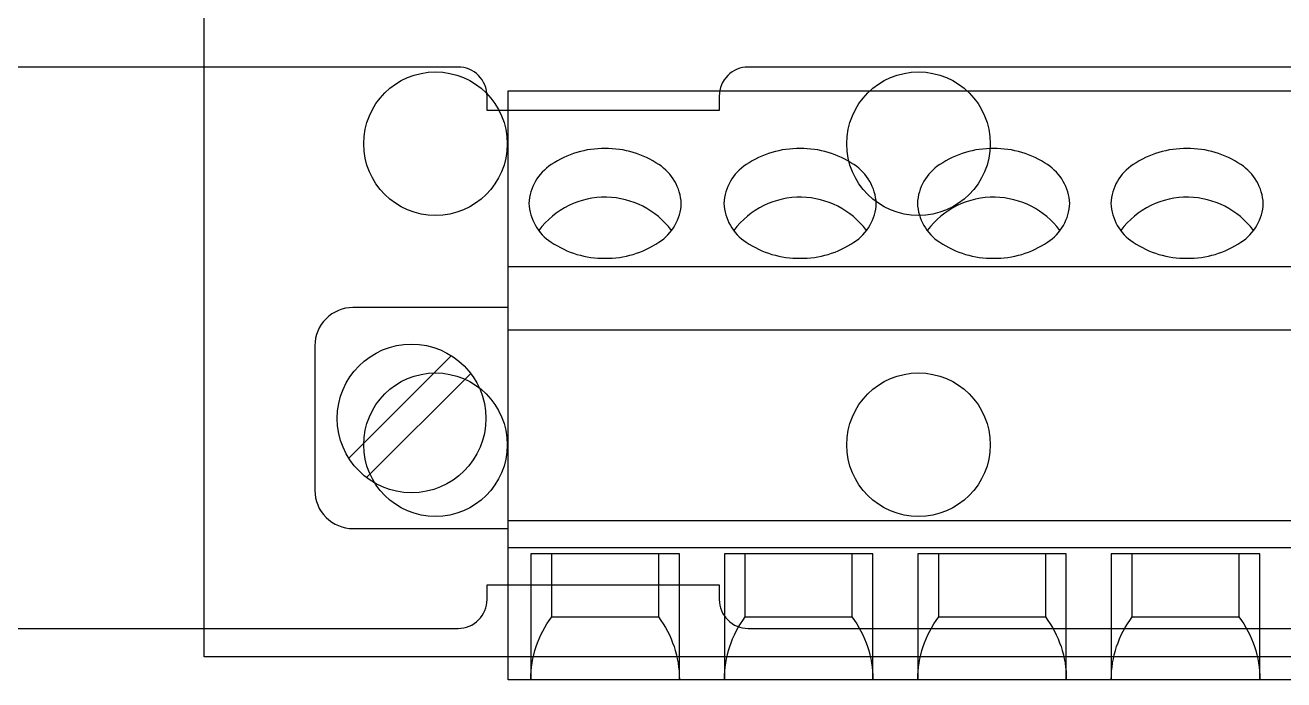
# Model space of a CAD drawing. Extents: x 0.5 to 35.5, y 0.5 to 23.5.
# Drawn here: x 31.426 to 32.727, y 8.076 to 8.752 of the extents above; entities that cross this region are included whole.
import ezdxf

# ---------------------------------------------------------------- set-up
doc = ezdxf.new("R2010")
doc.units = 0
doc.header["$MEASUREMENT"] = 0
for name, color, linetype in [('4_01__0-__EMPTY', 7, 'CONTINUOUS'), ('4_02__B-___3__DI___4__DO__', 7, 'CONTINUOUS'), ('4_03__1-___4__DI___4__DO__', 7, 'CONTINUOUS'), ('4_04__C-___4__DI___4__DO__', 7, 'CONTINUOUS'), ('4_05__D-___4__DI___3__DO__', 7, 'CONTINUOUS'), ('4_06__2A___8__FORM_A_DO', 7, 'CONTINUOUS'), ('4_07__2B___8__FORM_B_DO', 7, 'CONTINUOUS'), ('4_08__2C___8__DO__6__FORM_', 7, 'CONTINUOUS'), ('4_09__2D___8__DO__2__FORM_', 7, 'CONTINUOUS'), ('4_10__2G___8__DO__4__FORM_', 7, 'CONTINUOUS'), ('4_11__3-___8__DI', 7, 'CONTINUOUS'), ('4_12__4-___14__DI', 7, 'CONTINUOUS'), ('4_13__5-___8__AI', 7, 'CONTINUOUS'), ('4_14__6-___4__AI____4__AO', 7, 'CONTINUOUS'), ('4_15__77___8__AFDI', 7, 'CONTINUOUS')]:
    doc.layers.add(name, color=color, linetype=linetype)

msp = doc.modelspace()

# ---------------------------------------------------------------- linework, layer by layer
at = {"layer": '4_01__0-__EMPTY'}
for points in [[(33.1383, 8.7087), (32.1731, 8.7087, 0.414214), (32.1432, 8.6788), (32.1432, 8.6637), (31.9032, 8.6637), (31.9032, 8.6788, 0.414214), (31.8733, 8.7087), (30.9781, 8.7087, 0.414214)], [(30.9781, 8.1287), (31.8733, 8.1287, 0.414214), (31.9032, 8.1585), (31.9032, 8.1737), (32.1432, 8.1737), (32.1432, 8.1585, 0.414214), (32.1731, 8.1287), (33.1383, 8.1287, 0.414214)]]:
    msp.add_lwpolyline(points, format="xyb", dxfattribs=at)
at = {"layer": '4_02__B-___3__DI___4__DO__'}
msp.add_lwpolyline([(33.5252, 8.6843), (33.5252, 8.0756), (31.9252, 8.0756), (31.9252, 8.6843)], close=True, dxfattribs=at)
for points in [[(32.0809, 8.6079, 0.154167), (32.0252, 8.6245, 0.154167), (31.9696, 8.6079, 0.244062), (31.9465, 8.5679, 0.244061), (31.9696, 8.5278, 0.154167), (32.0252, 8.5112, 0.154167), (32.0809, 8.5278, 0.24406), (32.104, 8.5679, 0.236767)], [(32.2825, 8.6079, 0.154167), (32.2268, 8.6245, 0.154167), (32.1711, 8.6079, 0.244062), (32.1481, 8.5679, 0.244061), (32.1711, 8.5278, 0.154167), (32.2268, 8.5112, 0.154167), (32.2825, 8.5278, 0.24406), (32.3056, 8.5679, 0.236767)], [(32.4825, 8.6079, 0.154167), (32.4268, 8.6245, 0.154167), (32.3711, 8.6079, 0.244062), (32.3481, 8.5679, 0.244061), (32.3711, 8.5278, 0.154167), (32.4268, 8.5112, 0.154167), (32.4825, 8.5278, 0.24406), (32.5056, 8.5679, 0.236767)], [(32.6825, 8.6079, 0.154167), (32.6268, 8.6245, 0.154167), (32.5711, 8.6079, 0.244062), (32.5481, 8.5679, 0.244061), (32.5711, 8.5278, 0.154167), (32.6268, 8.5112, 0.154167), (32.6825, 8.5278, 0.24406), (32.7056, 8.5679, 0.236767)]]:
    msp.add_lwpolyline(points, format="xyb", close=True, dxfattribs=at)
for points in [[(32.0941, 8.5401, 0.005828), (32.0938, 8.54, 0.231198), (32.0268, 8.5742, 0.240907), (31.9567, 8.54, 0.001746), (31.9566, 8.5399)], [(32.2956, 8.54, 0.005828), (32.2953, 8.54, 0.231198), (32.2284, 8.5742, 0.240907), (32.1583, 8.54, 0.001746), (32.1582, 8.5398)], [(32.4956, 8.54, 0.005828), (32.4953, 8.54, 0.231198), (32.4284, 8.5742, 0.240907), (32.3583, 8.54, 0.001746), (32.3582, 8.5398)], [(32.6956, 8.54, 0.005828), (32.6953, 8.54, 0.231198), (32.6284, 8.5742, 0.240907), (32.5583, 8.54, 0.001746), (32.5582, 8.5398)], [(31.9252, 8.4602), (31.7646, 8.4602, 0.414214), (31.7252, 8.4208), (31.7252, 8.2713, 0.414214), (31.7646, 8.2319), (31.9252, 8.2319)], [(32.0804, 8.2057), (32.0804, 8.1406, -0.162987), (32.102, 8.0756), (32.102, 8.2057), (31.9485, 8.2057), (31.9485, 8.0756, -0.162853), (31.9701, 8.1406), (32.0804, 8.1406)], [(32.2804, 8.2057), (32.2804, 8.1406, -0.162987), (32.302, 8.0756), (32.302, 8.2057), (32.1485, 8.2057), (32.1485, 8.0756, -0.162853), (32.1701, 8.1406), (32.2804, 8.1406)], [(32.4804, 8.2057), (32.4804, 8.1406, -0.162987), (32.502, 8.0756), (32.502, 8.2057), (32.3485, 8.2057), (32.3485, 8.0756, -0.162853), (32.3701, 8.1406), (32.4804, 8.1406)], [(32.6804, 8.2057), (32.6804, 8.1406, -0.162987), (32.702, 8.0756), (32.702, 8.2057), (32.5485, 8.2057), (32.5485, 8.0756, -0.162853), (32.5701, 8.1406), (32.6804, 8.1406)]]:
    msp.add_lwpolyline(points, format="xyb", dxfattribs=at)
for points in [[(31.9252, 8.5028), (33.5252, 8.5028)], [(31.9252, 8.4373), (33.5252, 8.4373)], [(31.7604, 8.3047), (31.8663, 8.4106)], [(31.7787, 8.2847), (31.8863, 8.3922)], [(31.9252, 8.2402), (33.5252, 8.2402)], [(31.9252, 8.2124), (33.5252, 8.2124)], [(31.9701, 8.1406), (31.9701, 8.2057)], [(32.1701, 8.1406), (32.1701, 8.2057)], [(32.3701, 8.1406), (32.3701, 8.2057)], [(32.5701, 8.1406), (32.5701, 8.2057)]]:
    msp.add_lwpolyline(points, dxfattribs=at)
msp.add_circle((31.8252, 8.3457), 0.0768, dxfattribs=at)
at = {"layer": '4_03__1-___4__DI___4__DO__'}
msp.add_lwpolyline([(33.5252, 8.6843), (33.5252, 8.0756), (31.9252, 8.0756), (31.9252, 8.6843)], close=True, dxfattribs=at)
for points in [[(32.0809, 8.6079, 0.154167), (32.0252, 8.6245, 0.154167), (31.9696, 8.6079, 0.244062), (31.9465, 8.5679, 0.244061), (31.9696, 8.5278, 0.154167), (32.0252, 8.5112, 0.154167), (32.0809, 8.5278, 0.24406), (32.104, 8.5679, 0.236767)], [(32.2825, 8.6079, 0.154167), (32.2268, 8.6245, 0.154167), (32.1711, 8.6079, 0.244062), (32.1481, 8.5679, 0.244061), (32.1711, 8.5278, 0.154167), (32.2268, 8.5112, 0.154167), (32.2825, 8.5278, 0.24406), (32.3056, 8.5679, 0.236767)], [(32.4825, 8.6079, 0.154167), (32.4268, 8.6245, 0.154167), (32.3711, 8.6079, 0.244062), (32.3481, 8.5679, 0.244061), (32.3711, 8.5278, 0.154167), (32.4268, 8.5112, 0.154167), (32.4825, 8.5278, 0.24406), (32.5056, 8.5679, 0.236767)], [(32.6825, 8.6079, 0.154167), (32.6268, 8.6245, 0.154167), (32.5711, 8.6079, 0.244062), (32.5481, 8.5679, 0.244061), (32.5711, 8.5278, 0.154167), (32.6268, 8.5112, 0.154167), (32.6825, 8.5278, 0.24406), (32.7056, 8.5679, 0.236767)]]:
    msp.add_lwpolyline(points, format="xyb", close=True, dxfattribs=at)
for points in [[(32.0941, 8.5401, 0.005828), (32.0938, 8.54, 0.231198), (32.0268, 8.5742, 0.240907), (31.9567, 8.54, 0.001746), (31.9566, 8.5399)], [(32.2956, 8.54, 0.005828), (32.2953, 8.54, 0.231198), (32.2284, 8.5742, 0.240907), (32.1583, 8.54, 0.001746), (32.1582, 8.5398)], [(32.4956, 8.54, 0.005828), (32.4953, 8.54, 0.231198), (32.4284, 8.5742, 0.240907), (32.3583, 8.54, 0.001746), (32.3582, 8.5398)], [(32.6956, 8.54, 0.005828), (32.6953, 8.54, 0.231198), (32.6284, 8.5742, 0.240907), (32.5583, 8.54, 0.001746), (32.5582, 8.5398)], [(31.9252, 8.4602), (31.7646, 8.4602, 0.414214), (31.7252, 8.4208), (31.7252, 8.2713, 0.414214), (31.7646, 8.2319), (31.9252, 8.2319)], [(32.0804, 8.2057), (32.0804, 8.1406, -0.162987), (32.102, 8.0756), (32.102, 8.2057), (31.9485, 8.2057), (31.9485, 8.0756, -0.162853), (31.9701, 8.1406), (32.0804, 8.1406)], [(32.2804, 8.2057), (32.2804, 8.1406, -0.162987), (32.302, 8.0756), (32.302, 8.2057), (32.1485, 8.2057), (32.1485, 8.0756, -0.162853), (32.1701, 8.1406), (32.2804, 8.1406)], [(32.4804, 8.2057), (32.4804, 8.1406, -0.162987), (32.502, 8.0756), (32.502, 8.2057), (32.3485, 8.2057), (32.3485, 8.0756, -0.162853), (32.3701, 8.1406), (32.4804, 8.1406)], [(32.6804, 8.2057), (32.6804, 8.1406, -0.162987), (32.702, 8.0756), (32.702, 8.2057), (32.5485, 8.2057), (32.5485, 8.0756, -0.162853), (32.5701, 8.1406), (32.6804, 8.1406)]]:
    msp.add_lwpolyline(points, format="xyb", dxfattribs=at)
for points in [[(31.9252, 8.5028), (33.5252, 8.5028)], [(31.9252, 8.4373), (33.5252, 8.4373)], [(31.7604, 8.3047), (31.8663, 8.4106)], [(31.7787, 8.2847), (31.8863, 8.3922)], [(31.9252, 8.2402), (33.5252, 8.2402)], [(31.9252, 8.2124), (33.5252, 8.2124)], [(31.9701, 8.1406), (31.9701, 8.2057)], [(32.1701, 8.1406), (32.1701, 8.2057)], [(32.3701, 8.1406), (32.3701, 8.2057)], [(32.5701, 8.1406), (32.5701, 8.2057)]]:
    msp.add_lwpolyline(points, dxfattribs=at)
msp.add_circle((31.8252, 8.3457), 0.0768, dxfattribs=at)
at = {"layer": '4_04__C-___4__DI___4__DO__'}
msp.add_lwpolyline([(33.5252, 8.6843), (33.5252, 8.0756), (31.9252, 8.0756), (31.9252, 8.6843)], close=True, dxfattribs=at)
for points in [[(32.0809, 8.6079, 0.154167), (32.0252, 8.6245, 0.154167), (31.9696, 8.6079, 0.244062), (31.9465, 8.5679, 0.244061), (31.9696, 8.5278, 0.154167), (32.0252, 8.5112, 0.154167), (32.0809, 8.5278, 0.24406), (32.104, 8.5679, 0.236767)], [(32.2825, 8.6079, 0.154167), (32.2268, 8.6245, 0.154167), (32.1711, 8.6079, 0.244062), (32.1481, 8.5679, 0.244061), (32.1711, 8.5278, 0.154167), (32.2268, 8.5112, 0.154167), (32.2825, 8.5278, 0.24406), (32.3056, 8.5679, 0.236767)], [(32.4825, 8.6079, 0.154167), (32.4268, 8.6245, 0.154167), (32.3711, 8.6079, 0.244062), (32.3481, 8.5679, 0.244061), (32.3711, 8.5278, 0.154167), (32.4268, 8.5112, 0.154167), (32.4825, 8.5278, 0.24406), (32.5056, 8.5679, 0.236767)], [(32.6825, 8.6079, 0.154167), (32.6268, 8.6245, 0.154167), (32.5711, 8.6079, 0.244062), (32.5481, 8.5679, 0.244061), (32.5711, 8.5278, 0.154167), (32.6268, 8.5112, 0.154167), (32.6825, 8.5278, 0.24406), (32.7056, 8.5679, 0.236767)]]:
    msp.add_lwpolyline(points, format="xyb", close=True, dxfattribs=at)
for points in [[(32.0941, 8.5401, 0.005828), (32.0938, 8.54, 0.231198), (32.0268, 8.5742, 0.240907), (31.9567, 8.54, 0.001746), (31.9566, 8.5399)], [(32.2956, 8.54, 0.005828), (32.2953, 8.54, 0.231198), (32.2284, 8.5742, 0.240907), (32.1583, 8.54, 0.001746), (32.1582, 8.5398)], [(32.4956, 8.54, 0.005828), (32.4953, 8.54, 0.231198), (32.4284, 8.5742, 0.240907), (32.3583, 8.54, 0.001746), (32.3582, 8.5398)], [(32.6956, 8.54, 0.005828), (32.6953, 8.54, 0.231198), (32.6284, 8.5742, 0.240907), (32.5583, 8.54, 0.001746), (32.5582, 8.5398)], [(31.9252, 8.4602), (31.7646, 8.4602, 0.414214), (31.7252, 8.4208), (31.7252, 8.2713, 0.414214), (31.7646, 8.2319), (31.9252, 8.2319)], [(32.0804, 8.2057), (32.0804, 8.1406, -0.162987), (32.102, 8.0756), (32.102, 8.2057), (31.9485, 8.2057), (31.9485, 8.0756, -0.162853), (31.9701, 8.1406), (32.0804, 8.1406)], [(32.2804, 8.2057), (32.2804, 8.1406, -0.162987), (32.302, 8.0756), (32.302, 8.2057), (32.1485, 8.2057), (32.1485, 8.0756, -0.162853), (32.1701, 8.1406), (32.2804, 8.1406)], [(32.4804, 8.2057), (32.4804, 8.1406, -0.162987), (32.502, 8.0756), (32.502, 8.2057), (32.3485, 8.2057), (32.3485, 8.0756, -0.162853), (32.3701, 8.1406), (32.4804, 8.1406)], [(32.6804, 8.2057), (32.6804, 8.1406, -0.162987), (32.702, 8.0756), (32.702, 8.2057), (32.5485, 8.2057), (32.5485, 8.0756, -0.162853), (32.5701, 8.1406), (32.6804, 8.1406)]]:
    msp.add_lwpolyline(points, format="xyb", dxfattribs=at)
for points in [[(31.9252, 8.5028), (33.5252, 8.5028)], [(31.9252, 8.4373), (33.5252, 8.4373)], [(31.7604, 8.3047), (31.8663, 8.4106)], [(31.7787, 8.2847), (31.8863, 8.3922)], [(31.9252, 8.2402), (33.5252, 8.2402)], [(31.9252, 8.2124), (33.5252, 8.2124)], [(31.9701, 8.1406), (31.9701, 8.2057)], [(32.1701, 8.1406), (32.1701, 8.2057)], [(32.3701, 8.1406), (32.3701, 8.2057)], [(32.5701, 8.1406), (32.5701, 8.2057)]]:
    msp.add_lwpolyline(points, dxfattribs=at)
msp.add_circle((31.8252, 8.3457), 0.0768, dxfattribs=at)
at = {"layer": '4_05__D-___4__DI___3__DO__'}
msp.add_lwpolyline([(33.5252, 8.6843), (33.5252, 8.0756), (31.9252, 8.0756), (31.9252, 8.6843)], close=True, dxfattribs=at)
for points in [[(32.0809, 8.6079, 0.154167), (32.0252, 8.6245, 0.154167), (31.9696, 8.6079, 0.244062), (31.9465, 8.5679, 0.244061), (31.9696, 8.5278, 0.154167), (32.0252, 8.5112, 0.154167), (32.0809, 8.5278, 0.24406), (32.104, 8.5679, 0.236767)], [(32.2825, 8.6079, 0.154167), (32.2268, 8.6245, 0.154167), (32.1711, 8.6079, 0.244062), (32.1481, 8.5679, 0.244061), (32.1711, 8.5278, 0.154167), (32.2268, 8.5112, 0.154167), (32.2825, 8.5278, 0.24406), (32.3056, 8.5679, 0.236767)], [(32.4825, 8.6079, 0.154167), (32.4268, 8.6245, 0.154167), (32.3711, 8.6079, 0.244062), (32.3481, 8.5679, 0.244061), (32.3711, 8.5278, 0.154167), (32.4268, 8.5112, 0.154167), (32.4825, 8.5278, 0.24406), (32.5056, 8.5679, 0.236767)], [(32.6825, 8.6079, 0.154167), (32.6268, 8.6245, 0.154167), (32.5711, 8.6079, 0.244062), (32.5481, 8.5679, 0.244061), (32.5711, 8.5278, 0.154167), (32.6268, 8.5112, 0.154167), (32.6825, 8.5278, 0.24406), (32.7056, 8.5679, 0.236767)]]:
    msp.add_lwpolyline(points, format="xyb", close=True, dxfattribs=at)
for points in [[(32.0941, 8.5401, 0.005828), (32.0938, 8.54, 0.231198), (32.0268, 8.5742, 0.240907), (31.9567, 8.54, 0.001746), (31.9566, 8.5399)], [(32.2956, 8.54, 0.005828), (32.2953, 8.54, 0.231198), (32.2284, 8.5742, 0.240907), (32.1583, 8.54, 0.001746), (32.1582, 8.5398)], [(32.4956, 8.54, 0.005828), (32.4953, 8.54, 0.231198), (32.4284, 8.5742, 0.240907), (32.3583, 8.54, 0.001746), (32.3582, 8.5398)], [(32.6956, 8.54, 0.005828), (32.6953, 8.54, 0.231198), (32.6284, 8.5742, 0.240907), (32.5583, 8.54, 0.001746), (32.5582, 8.5398)], [(31.9252, 8.4602), (31.7646, 8.4602, 0.414214), (31.7252, 8.4208), (31.7252, 8.2713, 0.414214), (31.7646, 8.2319), (31.9252, 8.2319)], [(32.0804, 8.2057), (32.0804, 8.1406, -0.162987), (32.102, 8.0756), (32.102, 8.2057), (31.9485, 8.2057), (31.9485, 8.0756, -0.162853), (31.9701, 8.1406), (32.0804, 8.1406)], [(32.2804, 8.2057), (32.2804, 8.1406, -0.162987), (32.302, 8.0756), (32.302, 8.2057), (32.1485, 8.2057), (32.1485, 8.0756, -0.162853), (32.1701, 8.1406), (32.2804, 8.1406)], [(32.4804, 8.2057), (32.4804, 8.1406, -0.162987), (32.502, 8.0756), (32.502, 8.2057), (32.3485, 8.2057), (32.3485, 8.0756, -0.162853), (32.3701, 8.1406), (32.4804, 8.1406)], [(32.6804, 8.2057), (32.6804, 8.1406, -0.162987), (32.702, 8.0756), (32.702, 8.2057), (32.5485, 8.2057), (32.5485, 8.0756, -0.162853), (32.5701, 8.1406), (32.6804, 8.1406)]]:
    msp.add_lwpolyline(points, format="xyb", dxfattribs=at)
for points in [[(31.9252, 8.5028), (33.5252, 8.5028)], [(31.9252, 8.4373), (33.5252, 8.4373)], [(31.7604, 8.3047), (31.8663, 8.4106)], [(31.7787, 8.2847), (31.8863, 8.3922)], [(31.9252, 8.2402), (33.5252, 8.2402)], [(31.9252, 8.2124), (33.5252, 8.2124)]]:
    msp.add_lwpolyline(points, dxfattribs=at)
msp.add_circle((31.8252, 8.3457), 0.0768, dxfattribs=at)
at = {"layer": '4_06__2A___8__FORM_A_DO'}
msp.add_lwpolyline([(33.5252, 8.6843), (33.5252, 8.0756), (31.9252, 8.0756), (31.9252, 8.6843)], close=True, dxfattribs=at)
for points in [[(32.0809, 8.6079, 0.154167), (32.0252, 8.6245, 0.154167), (31.9696, 8.6079, 0.244062), (31.9465, 8.5679, 0.244061), (31.9696, 8.5278, 0.154167), (32.0252, 8.5112, 0.154167), (32.0809, 8.5278, 0.24406), (32.104, 8.5679, 0.236767)], [(32.2825, 8.6079, 0.154167), (32.2268, 8.6245, 0.154167), (32.1711, 8.6079, 0.244062), (32.1481, 8.5679, 0.244061), (32.1711, 8.5278, 0.154167), (32.2268, 8.5112, 0.154167), (32.2825, 8.5278, 0.24406), (32.3056, 8.5679, 0.236767)], [(32.4825, 8.6079, 0.154167), (32.4268, 8.6245, 0.154167), (32.3711, 8.6079, 0.244062), (32.3481, 8.5679, 0.244061), (32.3711, 8.5278, 0.154167), (32.4268, 8.5112, 0.154167), (32.4825, 8.5278, 0.24406), (32.5056, 8.5679, 0.236767)], [(32.6825, 8.6079, 0.154167), (32.6268, 8.6245, 0.154167), (32.5711, 8.6079, 0.244062), (32.5481, 8.5679, 0.244061), (32.5711, 8.5278, 0.154167), (32.6268, 8.5112, 0.154167), (32.6825, 8.5278, 0.24406), (32.7056, 8.5679, 0.236767)]]:
    msp.add_lwpolyline(points, format="xyb", close=True, dxfattribs=at)
for points in [[(32.0941, 8.5401, 0.005828), (32.0938, 8.54, 0.231198), (32.0268, 8.5742, 0.240907), (31.9567, 8.54, 0.001746), (31.9566, 8.5399)], [(32.2956, 8.54, 0.005828), (32.2953, 8.54, 0.231198), (32.2284, 8.5742, 0.240907), (32.1583, 8.54, 0.001746), (32.1582, 8.5398)], [(32.4956, 8.54, 0.005828), (32.4953, 8.54, 0.231198), (32.4284, 8.5742, 0.240907), (32.3583, 8.54, 0.001746), (32.3582, 8.5398)], [(32.6956, 8.54, 0.005828), (32.6953, 8.54, 0.231198), (32.6284, 8.5742, 0.240907), (32.5583, 8.54, 0.001746), (32.5582, 8.5398)], [(31.9252, 8.4602), (31.7646, 8.4602, 0.414214), (31.7252, 8.4208), (31.7252, 8.2713, 0.414214), (31.7646, 8.2319), (31.9252, 8.2319)], [(32.0804, 8.2057), (32.0804, 8.1406, -0.162987), (32.102, 8.0756), (32.102, 8.2057), (31.9485, 8.2057), (31.9485, 8.0756, -0.162853), (31.9701, 8.1406), (32.0804, 8.1406)], [(32.2804, 8.2057), (32.2804, 8.1406, -0.162987), (32.302, 8.0756), (32.302, 8.2057), (32.1485, 8.2057), (32.1485, 8.0756, -0.162853), (32.1701, 8.1406), (32.2804, 8.1406)], [(32.4804, 8.2057), (32.4804, 8.1406, -0.162987), (32.502, 8.0756), (32.502, 8.2057), (32.3485, 8.2057), (32.3485, 8.0756, -0.162853), (32.3701, 8.1406), (32.4804, 8.1406)], [(32.6804, 8.2057), (32.6804, 8.1406, -0.162987), (32.702, 8.0756), (32.702, 8.2057), (32.5485, 8.2057), (32.5485, 8.0756, -0.162853), (32.5701, 8.1406), (32.6804, 8.1406)]]:
    msp.add_lwpolyline(points, format="xyb", dxfattribs=at)
for points in [[(31.9252, 8.5028), (33.5252, 8.5028)], [(31.9252, 8.4373), (33.5252, 8.4373)], [(31.7604, 8.3047), (31.8663, 8.4106)], [(31.7787, 8.2847), (31.8863, 8.3922)], [(31.9252, 8.2402), (33.5252, 8.2402)], [(31.9252, 8.2124), (33.5252, 8.2124)]]:
    msp.add_lwpolyline(points, dxfattribs=at)
msp.add_circle((31.8252, 8.3457), 0.0768, dxfattribs=at)
at = {"layer": '4_07__2B___8__FORM_B_DO'}
msp.add_lwpolyline([(33.5252, 8.6843), (33.5252, 8.0756), (31.9252, 8.0756), (31.9252, 8.6843)], close=True, dxfattribs=at)
for points in [[(32.0809, 8.6079, 0.154167), (32.0252, 8.6245, 0.154167), (31.9696, 8.6079, 0.244062), (31.9465, 8.5679, 0.244061), (31.9696, 8.5278, 0.154167), (32.0252, 8.5112, 0.154167), (32.0809, 8.5278, 0.24406), (32.104, 8.5679, 0.236767)], [(32.2825, 8.6079, 0.154167), (32.2268, 8.6245, 0.154167), (32.1711, 8.6079, 0.244062), (32.1481, 8.5679, 0.244061), (32.1711, 8.5278, 0.154167), (32.2268, 8.5112, 0.154167), (32.2825, 8.5278, 0.24406), (32.3056, 8.5679, 0.236767)], [(32.4825, 8.6079, 0.154167), (32.4268, 8.6245, 0.154167), (32.3711, 8.6079, 0.244062), (32.3481, 8.5679, 0.244061), (32.3711, 8.5278, 0.154167), (32.4268, 8.5112, 0.154167), (32.4825, 8.5278, 0.24406), (32.5056, 8.5679, 0.236767)], [(32.6825, 8.6079, 0.154167), (32.6268, 8.6245, 0.154167), (32.5711, 8.6079, 0.244062), (32.5481, 8.5679, 0.244061), (32.5711, 8.5278, 0.154167), (32.6268, 8.5112, 0.154167), (32.6825, 8.5278, 0.24406), (32.7056, 8.5679, 0.236767)]]:
    msp.add_lwpolyline(points, format="xyb", close=True, dxfattribs=at)
for points in [[(32.0941, 8.5401, 0.005828), (32.0938, 8.54, 0.231198), (32.0268, 8.5742, 0.240907), (31.9567, 8.54, 0.001746), (31.9566, 8.5399)], [(32.2956, 8.54, 0.005828), (32.2953, 8.54, 0.231198), (32.2284, 8.5742, 0.240907), (32.1583, 8.54, 0.001746), (32.1582, 8.5398)], [(32.4956, 8.54, 0.005828), (32.4953, 8.54, 0.231198), (32.4284, 8.5742, 0.240907), (32.3583, 8.54, 0.001746), (32.3582, 8.5398)], [(32.6956, 8.54, 0.005828), (32.6953, 8.54, 0.231198), (32.6284, 8.5742, 0.240907), (32.5583, 8.54, 0.001746), (32.5582, 8.5398)], [(31.9252, 8.4602), (31.7646, 8.4602, 0.414214), (31.7252, 8.4208), (31.7252, 8.2713, 0.414214), (31.7646, 8.2319), (31.9252, 8.2319)], [(32.0804, 8.2057), (32.0804, 8.1406, -0.162987), (32.102, 8.0756), (32.102, 8.2057), (31.9485, 8.2057), (31.9485, 8.0756, -0.162853), (31.9701, 8.1406), (32.0804, 8.1406)], [(32.2804, 8.2057), (32.2804, 8.1406, -0.162987), (32.302, 8.0756), (32.302, 8.2057), (32.1485, 8.2057), (32.1485, 8.0756, -0.162853), (32.1701, 8.1406), (32.2804, 8.1406)], [(32.4804, 8.2057), (32.4804, 8.1406, -0.162987), (32.502, 8.0756), (32.502, 8.2057), (32.3485, 8.2057), (32.3485, 8.0756, -0.162853), (32.3701, 8.1406), (32.4804, 8.1406)], [(32.6804, 8.2057), (32.6804, 8.1406, -0.162987), (32.702, 8.0756), (32.702, 8.2057), (32.5485, 8.2057), (32.5485, 8.0756, -0.162853), (32.5701, 8.1406), (32.6804, 8.1406)]]:
    msp.add_lwpolyline(points, format="xyb", dxfattribs=at)
for points in [[(31.9252, 8.5028), (33.5252, 8.5028)], [(31.9252, 8.4373), (33.5252, 8.4373)], [(31.7604, 8.3047), (31.8663, 8.4106)], [(31.7787, 8.2847), (31.8863, 8.3922)], [(31.9252, 8.2402), (33.5252, 8.2402)], [(31.9252, 8.2124), (33.5252, 8.2124)]]:
    msp.add_lwpolyline(points, dxfattribs=at)
msp.add_circle((31.8252, 8.3457), 0.0768, dxfattribs=at)
at = {"layer": '4_08__2C___8__DO__6__FORM_'}
msp.add_lwpolyline([(33.5252, 8.6843), (33.5252, 8.0756), (31.9252, 8.0756), (31.9252, 8.6843)], close=True, dxfattribs=at)
for points in [[(32.0809, 8.6079, 0.154167), (32.0252, 8.6245, 0.154167), (31.9696, 8.6079, 0.244062), (31.9465, 8.5679, 0.244061), (31.9696, 8.5278, 0.154167), (32.0252, 8.5112, 0.154167), (32.0809, 8.5278, 0.24406), (32.104, 8.5679, 0.236767)], [(32.2825, 8.6079, 0.154167), (32.2268, 8.6245, 0.154167), (32.1711, 8.6079, 0.244062), (32.1481, 8.5679, 0.244061), (32.1711, 8.5278, 0.154167), (32.2268, 8.5112, 0.154167), (32.2825, 8.5278, 0.24406), (32.3056, 8.5679, 0.236767)], [(32.4825, 8.6079, 0.154167), (32.4268, 8.6245, 0.154167), (32.3711, 8.6079, 0.244062), (32.3481, 8.5679, 0.244061), (32.3711, 8.5278, 0.154167), (32.4268, 8.5112, 0.154167), (32.4825, 8.5278, 0.24406), (32.5056, 8.5679, 0.236767)], [(32.6825, 8.6079, 0.154167), (32.6268, 8.6245, 0.154167), (32.5711, 8.6079, 0.244062), (32.5481, 8.5679, 0.244061), (32.5711, 8.5278, 0.154167), (32.6268, 8.5112, 0.154167), (32.6825, 8.5278, 0.24406), (32.7056, 8.5679, 0.236767)]]:
    msp.add_lwpolyline(points, format="xyb", close=True, dxfattribs=at)
for points in [[(32.0941, 8.5401, 0.005828), (32.0938, 8.54, 0.231198), (32.0268, 8.5742, 0.240907), (31.9567, 8.54, 0.001746), (31.9566, 8.5399)], [(32.2956, 8.54, 0.005828), (32.2953, 8.54, 0.231198), (32.2284, 8.5742, 0.240907), (32.1583, 8.54, 0.001746), (32.1582, 8.5398)], [(32.4956, 8.54, 0.005828), (32.4953, 8.54, 0.231198), (32.4284, 8.5742, 0.240907), (32.3583, 8.54, 0.001746), (32.3582, 8.5398)], [(32.6956, 8.54, 0.005828), (32.6953, 8.54, 0.231198), (32.6284, 8.5742, 0.240907), (32.5583, 8.54, 0.001746), (32.5582, 8.5398)], [(31.9252, 8.4602), (31.7646, 8.4602, 0.414214), (31.7252, 8.4208), (31.7252, 8.2713, 0.414214), (31.7646, 8.2319), (31.9252, 8.2319)], [(32.0804, 8.2057), (32.0804, 8.1406, -0.162987), (32.102, 8.0756), (32.102, 8.2057), (31.9485, 8.2057), (31.9485, 8.0756, -0.162853), (31.9701, 8.1406), (32.0804, 8.1406)], [(32.2804, 8.2057), (32.2804, 8.1406, -0.162987), (32.302, 8.0756), (32.302, 8.2057), (32.1485, 8.2057), (32.1485, 8.0756, -0.162853), (32.1701, 8.1406), (32.2804, 8.1406)], [(32.4804, 8.2057), (32.4804, 8.1406, -0.162987), (32.502, 8.0756), (32.502, 8.2057), (32.3485, 8.2057), (32.3485, 8.0756, -0.162853), (32.3701, 8.1406), (32.4804, 8.1406)], [(32.6804, 8.2057), (32.6804, 8.1406, -0.162987), (32.702, 8.0756), (32.702, 8.2057), (32.5485, 8.2057), (32.5485, 8.0756, -0.162853), (32.5701, 8.1406), (32.6804, 8.1406)]]:
    msp.add_lwpolyline(points, format="xyb", dxfattribs=at)
for points in [[(31.9252, 8.5028), (33.5252, 8.5028)], [(31.9252, 8.4373), (33.5252, 8.4373)], [(31.7604, 8.3047), (31.8663, 8.4106)], [(31.7787, 8.2847), (31.8863, 8.3922)], [(31.9252, 8.2402), (33.5252, 8.2402)], [(31.9252, 8.2124), (33.5252, 8.2124)]]:
    msp.add_lwpolyline(points, dxfattribs=at)
msp.add_circle((31.8252, 8.3457), 0.0768, dxfattribs=at)
at = {"layer": '4_09__2D___8__DO__2__FORM_'}
msp.add_lwpolyline([(33.5252, 8.6843), (33.5252, 8.0756), (31.9252, 8.0756), (31.9252, 8.6843)], close=True, dxfattribs=at)
for points in [[(32.0809, 8.6079, 0.154167), (32.0252, 8.6245, 0.154167), (31.9696, 8.6079, 0.244062), (31.9465, 8.5679, 0.244061), (31.9696, 8.5278, 0.154167), (32.0252, 8.5112, 0.154167), (32.0809, 8.5278, 0.24406), (32.104, 8.5679, 0.236767)], [(32.2825, 8.6079, 0.154167), (32.2268, 8.6245, 0.154167), (32.1711, 8.6079, 0.244062), (32.1481, 8.5679, 0.244061), (32.1711, 8.5278, 0.154167), (32.2268, 8.5112, 0.154167), (32.2825, 8.5278, 0.24406), (32.3056, 8.5679, 0.236767)], [(32.4825, 8.6079, 0.154167), (32.4268, 8.6245, 0.154167), (32.3711, 8.6079, 0.244062), (32.3481, 8.5679, 0.244061), (32.3711, 8.5278, 0.154167), (32.4268, 8.5112, 0.154167), (32.4825, 8.5278, 0.24406), (32.5056, 8.5679, 0.236767)], [(32.6825, 8.6079, 0.154167), (32.6268, 8.6245, 0.154167), (32.5711, 8.6079, 0.244062), (32.5481, 8.5679, 0.244061), (32.5711, 8.5278, 0.154167), (32.6268, 8.5112, 0.154167), (32.6825, 8.5278, 0.24406), (32.7056, 8.5679, 0.236767)]]:
    msp.add_lwpolyline(points, format="xyb", close=True, dxfattribs=at)
for points in [[(32.0941, 8.5401, 0.005828), (32.0938, 8.54, 0.231198), (32.0268, 8.5742, 0.240907), (31.9567, 8.54, 0.001746), (31.9566, 8.5399)], [(32.2956, 8.54, 0.005828), (32.2953, 8.54, 0.231198), (32.2284, 8.5742, 0.240907), (32.1583, 8.54, 0.001746), (32.1582, 8.5398)], [(32.4956, 8.54, 0.005828), (32.4953, 8.54, 0.231198), (32.4284, 8.5742, 0.240907), (32.3583, 8.54, 0.001746), (32.3582, 8.5398)], [(32.6956, 8.54, 0.005828), (32.6953, 8.54, 0.231198), (32.6284, 8.5742, 0.240907), (32.5583, 8.54, 0.001746), (32.5582, 8.5398)], [(31.9252, 8.4602), (31.7646, 8.4602, 0.414214), (31.7252, 8.4208), (31.7252, 8.2713, 0.414214), (31.7646, 8.2319), (31.9252, 8.2319)], [(32.0804, 8.2057), (32.0804, 8.1406, -0.162987), (32.102, 8.0756), (32.102, 8.2057), (31.9485, 8.2057), (31.9485, 8.0756, -0.162853), (31.9701, 8.1406), (32.0804, 8.1406)], [(32.2804, 8.2057), (32.2804, 8.1406, -0.162987), (32.302, 8.0756), (32.302, 8.2057), (32.1485, 8.2057), (32.1485, 8.0756, -0.162853), (32.1701, 8.1406), (32.2804, 8.1406)], [(32.4804, 8.2057), (32.4804, 8.1406, -0.162987), (32.502, 8.0756), (32.502, 8.2057), (32.3485, 8.2057), (32.3485, 8.0756, -0.162853), (32.3701, 8.1406), (32.4804, 8.1406)], [(32.6804, 8.2057), (32.6804, 8.1406, -0.162987), (32.702, 8.0756), (32.702, 8.2057), (32.5485, 8.2057), (32.5485, 8.0756, -0.162853), (32.5701, 8.1406), (32.6804, 8.1406)]]:
    msp.add_lwpolyline(points, format="xyb", dxfattribs=at)
for points in [[(31.9252, 8.5028), (33.5252, 8.5028)], [(31.9252, 8.4373), (33.5252, 8.4373)], [(31.7604, 8.3047), (31.8663, 8.4106)], [(31.7787, 8.2847), (31.8863, 8.3922)], [(31.9252, 8.2402), (33.5252, 8.2402)], [(31.9252, 8.2124), (33.5252, 8.2124)]]:
    msp.add_lwpolyline(points, dxfattribs=at)
msp.add_circle((31.8252, 8.3457), 0.0768, dxfattribs=at)
at = {"layer": '4_10__2G___8__DO__4__FORM_'}
msp.add_lwpolyline([(33.5252, 8.6843), (33.5252, 8.0756), (31.9252, 8.0756), (31.9252, 8.6843)], close=True, dxfattribs=at)
for points in [[(32.0809, 8.6079, 0.154167), (32.0252, 8.6245, 0.154167), (31.9696, 8.6079, 0.244062), (31.9465, 8.5679, 0.244061), (31.9696, 8.5278, 0.154167), (32.0252, 8.5112, 0.154167), (32.0809, 8.5278, 0.24406), (32.104, 8.5679, 0.236767)], [(32.2825, 8.6079, 0.154167), (32.2268, 8.6245, 0.154167), (32.1711, 8.6079, 0.244062), (32.1481, 8.5679, 0.244061), (32.1711, 8.5278, 0.154167), (32.2268, 8.5112, 0.154167), (32.2825, 8.5278, 0.24406), (32.3056, 8.5679, 0.236767)], [(32.4825, 8.6079, 0.154167), (32.4268, 8.6245, 0.154167), (32.3711, 8.6079, 0.244062), (32.3481, 8.5679, 0.244061), (32.3711, 8.5278, 0.154167), (32.4268, 8.5112, 0.154167), (32.4825, 8.5278, 0.24406), (32.5056, 8.5679, 0.236767)], [(32.6825, 8.6079, 0.154167), (32.6268, 8.6245, 0.154167), (32.5711, 8.6079, 0.244062), (32.5481, 8.5679, 0.244061), (32.5711, 8.5278, 0.154167), (32.6268, 8.5112, 0.154167), (32.6825, 8.5278, 0.24406), (32.7056, 8.5679, 0.236767)]]:
    msp.add_lwpolyline(points, format="xyb", close=True, dxfattribs=at)
for points in [[(32.0941, 8.5401, 0.005828), (32.0938, 8.54, 0.231198), (32.0268, 8.5742, 0.240907), (31.9567, 8.54, 0.001746), (31.9566, 8.5399)], [(32.2956, 8.54, 0.005828), (32.2953, 8.54, 0.231198), (32.2284, 8.5742, 0.240907), (32.1583, 8.54, 0.001746), (32.1582, 8.5398)], [(32.4956, 8.54, 0.005828), (32.4953, 8.54, 0.231198), (32.4284, 8.5742, 0.240907), (32.3583, 8.54, 0.001746), (32.3582, 8.5398)], [(32.6956, 8.54, 0.005828), (32.6953, 8.54, 0.231198), (32.6284, 8.5742, 0.240907), (32.5583, 8.54, 0.001746), (32.5582, 8.5398)], [(31.9252, 8.4602), (31.7646, 8.4602, 0.414214), (31.7252, 8.4208), (31.7252, 8.2713, 0.414214), (31.7646, 8.2319), (31.9252, 8.2319)], [(32.0804, 8.2057), (32.0804, 8.1406, -0.162987), (32.102, 8.0756), (32.102, 8.2057), (31.9485, 8.2057), (31.9485, 8.0756, -0.162853), (31.9701, 8.1406), (32.0804, 8.1406)], [(32.2804, 8.2057), (32.2804, 8.1406, -0.162987), (32.302, 8.0756), (32.302, 8.2057), (32.1485, 8.2057), (32.1485, 8.0756, -0.162853), (32.1701, 8.1406), (32.2804, 8.1406)], [(32.4804, 8.2057), (32.4804, 8.1406, -0.162987), (32.502, 8.0756), (32.502, 8.2057), (32.3485, 8.2057), (32.3485, 8.0756, -0.162853), (32.3701, 8.1406), (32.4804, 8.1406)], [(32.6804, 8.2057), (32.6804, 8.1406, -0.162987), (32.702, 8.0756), (32.702, 8.2057), (32.5485, 8.2057), (32.5485, 8.0756, -0.162853), (32.5701, 8.1406), (32.6804, 8.1406)]]:
    msp.add_lwpolyline(points, format="xyb", dxfattribs=at)
for points in [[(31.9252, 8.5028), (33.5252, 8.5028)], [(31.9252, 8.4373), (33.5252, 8.4373)], [(31.7604, 8.3047), (31.8663, 8.4106)], [(31.7787, 8.2847), (31.8863, 8.3922)], [(31.9252, 8.2402), (33.5252, 8.2402)], [(31.9252, 8.2124), (33.5252, 8.2124)]]:
    msp.add_lwpolyline(points, dxfattribs=at)
msp.add_circle((31.8252, 8.3457), 0.0768, dxfattribs=at)
at = {"layer": '4_11__3-___8__DI'}
msp.add_lwpolyline([(33.5252, 8.6843), (33.5252, 8.0756), (31.9252, 8.0756), (31.9252, 8.6843)], close=True, dxfattribs=at)
for points in [[(32.0809, 8.6079, 0.154167), (32.0252, 8.6245, 0.154167), (31.9696, 8.6079, 0.244062), (31.9465, 8.5679, 0.244061), (31.9696, 8.5278, 0.154167), (32.0252, 8.5112, 0.154167), (32.0809, 8.5278, 0.24406), (32.104, 8.5679, 0.236767)], [(32.2825, 8.6079, 0.154167), (32.2268, 8.6245, 0.154167), (32.1711, 8.6079, 0.244062), (32.1481, 8.5679, 0.244061), (32.1711, 8.5278, 0.154167), (32.2268, 8.5112, 0.154167), (32.2825, 8.5278, 0.24406), (32.3056, 8.5679, 0.236767)], [(32.4825, 8.6079, 0.154167), (32.4268, 8.6245, 0.154167), (32.3711, 8.6079, 0.244062), (32.3481, 8.5679, 0.244061), (32.3711, 8.5278, 0.154167), (32.4268, 8.5112, 0.154167), (32.4825, 8.5278, 0.24406), (32.5056, 8.5679, 0.236767)], [(32.6825, 8.6079, 0.154167), (32.6268, 8.6245, 0.154167), (32.5711, 8.6079, 0.244062), (32.5481, 8.5679, 0.244061), (32.5711, 8.5278, 0.154167), (32.6268, 8.5112, 0.154167), (32.6825, 8.5278, 0.24406), (32.7056, 8.5679, 0.236767)]]:
    msp.add_lwpolyline(points, format="xyb", close=True, dxfattribs=at)
for points in [[(32.0941, 8.5401, 0.005828), (32.0938, 8.54, 0.231198), (32.0268, 8.5742, 0.240907), (31.9567, 8.54, 0.001746), (31.9566, 8.5399)], [(32.2956, 8.54, 0.005828), (32.2953, 8.54, 0.231198), (32.2284, 8.5742, 0.240907), (32.1583, 8.54, 0.001746), (32.1582, 8.5398)], [(32.4956, 8.54, 0.005828), (32.4953, 8.54, 0.231198), (32.4284, 8.5742, 0.240907), (32.3583, 8.54, 0.001746), (32.3582, 8.5398)], [(32.6956, 8.54, 0.005828), (32.6953, 8.54, 0.231198), (32.6284, 8.5742, 0.240907), (32.5583, 8.54, 0.001746), (32.5582, 8.5398)], [(31.9252, 8.4602), (31.7646, 8.4602, 0.414214), (31.7252, 8.4208), (31.7252, 8.2713, 0.414214), (31.7646, 8.2319), (31.9252, 8.2319)], [(32.0804, 8.2057), (32.0804, 8.1406, -0.162987), (32.102, 8.0756), (32.102, 8.2057), (31.9485, 8.2057), (31.9485, 8.0756, -0.162853), (31.9701, 8.1406), (32.0804, 8.1406)], [(32.2804, 8.2057), (32.2804, 8.1406, -0.162987), (32.302, 8.0756), (32.302, 8.2057), (32.1485, 8.2057), (32.1485, 8.0756, -0.162853), (32.1701, 8.1406), (32.2804, 8.1406)], [(32.4804, 8.2057), (32.4804, 8.1406, -0.162987), (32.502, 8.0756), (32.502, 8.2057), (32.3485, 8.2057), (32.3485, 8.0756, -0.162853), (32.3701, 8.1406), (32.4804, 8.1406)], [(32.6804, 8.2057), (32.6804, 8.1406, -0.162987), (32.702, 8.0756), (32.702, 8.2057), (32.5485, 8.2057), (32.5485, 8.0756, -0.162853), (32.5701, 8.1406), (32.6804, 8.1406)]]:
    msp.add_lwpolyline(points, format="xyb", dxfattribs=at)
for points in [[(31.9252, 8.5028), (33.5252, 8.5028)], [(31.9252, 8.4373), (33.5252, 8.4373)], [(31.7604, 8.3047), (31.8663, 8.4106)], [(31.7787, 8.2847), (31.8863, 8.3922)], [(31.9252, 8.2402), (33.5252, 8.2402)], [(31.9252, 8.2124), (33.5252, 8.2124)]]:
    msp.add_lwpolyline(points, dxfattribs=at)
msp.add_circle((31.8252, 8.3457), 0.0768, dxfattribs=at)
at = {"layer": '4_12__4-___14__DI'}
msp.add_lwpolyline([(33.5252, 8.6843), (33.5252, 8.0756), (31.9252, 8.0756), (31.9252, 8.6843)], close=True, dxfattribs=at)
for points in [[(32.0809, 8.6079, 0.154167), (32.0252, 8.6245, 0.154167), (31.9696, 8.6079, 0.244062), (31.9465, 8.5679, 0.244061), (31.9696, 8.5278, 0.154167), (32.0252, 8.5112, 0.154167), (32.0809, 8.5278, 0.24406), (32.104, 8.5679, 0.236767)], [(32.2825, 8.6079, 0.154167), (32.2268, 8.6245, 0.154167), (32.1711, 8.6079, 0.244062), (32.1481, 8.5679, 0.244061), (32.1711, 8.5278, 0.154167), (32.2268, 8.5112, 0.154167), (32.2825, 8.5278, 0.24406), (32.3056, 8.5679, 0.236767)], [(32.4825, 8.6079, 0.154167), (32.4268, 8.6245, 0.154167), (32.3711, 8.6079, 0.244062), (32.3481, 8.5679, 0.244061), (32.3711, 8.5278, 0.154167), (32.4268, 8.5112, 0.154167), (32.4825, 8.5278, 0.24406), (32.5056, 8.5679, 0.236767)], [(32.6825, 8.6079, 0.154167), (32.6268, 8.6245, 0.154167), (32.5711, 8.6079, 0.244062), (32.5481, 8.5679, 0.244061), (32.5711, 8.5278, 0.154167), (32.6268, 8.5112, 0.154167), (32.6825, 8.5278, 0.24406), (32.7056, 8.5679, 0.236767)]]:
    msp.add_lwpolyline(points, format="xyb", close=True, dxfattribs=at)
for points in [[(32.0941, 8.5401, 0.005828), (32.0938, 8.54, 0.231198), (32.0268, 8.5742, 0.240907), (31.9567, 8.54, 0.001746), (31.9566, 8.5399)], [(32.2956, 8.54, 0.005828), (32.2953, 8.54, 0.231198), (32.2284, 8.5742, 0.240907), (32.1583, 8.54, 0.001746), (32.1582, 8.5398)], [(32.4956, 8.54, 0.005828), (32.4953, 8.54, 0.231198), (32.4284, 8.5742, 0.240907), (32.3583, 8.54, 0.001746), (32.3582, 8.5398)], [(32.6956, 8.54, 0.005828), (32.6953, 8.54, 0.231198), (32.6284, 8.5742, 0.240907), (32.5583, 8.54, 0.001746), (32.5582, 8.5398)], [(31.9252, 8.4602), (31.7646, 8.4602, 0.414214), (31.7252, 8.4208), (31.7252, 8.2713, 0.414214), (31.7646, 8.2319), (31.9252, 8.2319)], [(32.0804, 8.2057), (32.0804, 8.1406, -0.162987), (32.102, 8.0756), (32.102, 8.2057), (31.9485, 8.2057), (31.9485, 8.0756, -0.162853), (31.9701, 8.1406), (32.0804, 8.1406)], [(32.2804, 8.2057), (32.2804, 8.1406, -0.162987), (32.302, 8.0756), (32.302, 8.2057), (32.1485, 8.2057), (32.1485, 8.0756, -0.162853), (32.1701, 8.1406), (32.2804, 8.1406)], [(32.4804, 8.2057), (32.4804, 8.1406, -0.162987), (32.502, 8.0756), (32.502, 8.2057), (32.3485, 8.2057), (32.3485, 8.0756, -0.162853), (32.3701, 8.1406), (32.4804, 8.1406)], [(32.6804, 8.2057), (32.6804, 8.1406, -0.162987), (32.702, 8.0756), (32.702, 8.2057), (32.5485, 8.2057), (32.5485, 8.0756, -0.162853), (32.5701, 8.1406), (32.6804, 8.1406)]]:
    msp.add_lwpolyline(points, format="xyb", dxfattribs=at)
for points in [[(31.9252, 8.5028), (33.5252, 8.5028)], [(31.9252, 8.4373), (33.5252, 8.4373)], [(31.7604, 8.3047), (31.8663, 8.4106)], [(31.7787, 8.2847), (31.8863, 8.3922)], [(31.9252, 8.2402), (33.5252, 8.2402)], [(31.9252, 8.2124), (33.5252, 8.2124)]]:
    msp.add_lwpolyline(points, dxfattribs=at)
msp.add_circle((31.8252, 8.3457), 0.0768, dxfattribs=at)
at = {"layer": '4_13__5-___8__AI'}
msp.add_lwpolyline([(33.5252, 8.6843), (33.5252, 8.0756), (31.9252, 8.0756), (31.9252, 8.6843)], close=True, dxfattribs=at)
for points in [[(32.0809, 8.6079, 0.154167), (32.0252, 8.6245, 0.154167), (31.9696, 8.6079, 0.244062), (31.9465, 8.5679, 0.244061), (31.9696, 8.5278, 0.154167), (32.0252, 8.5112, 0.154167), (32.0809, 8.5278, 0.24406), (32.104, 8.5679, 0.236767)], [(32.2825, 8.6079, 0.154167), (32.2268, 8.6245, 0.154167), (32.1711, 8.6079, 0.244062), (32.1481, 8.5679, 0.244061), (32.1711, 8.5278, 0.154167), (32.2268, 8.5112, 0.154167), (32.2825, 8.5278, 0.24406), (32.3056, 8.5679, 0.236767)], [(32.4825, 8.6079, 0.154167), (32.4268, 8.6245, 0.154167), (32.3711, 8.6079, 0.244062), (32.3481, 8.5679, 0.244061), (32.3711, 8.5278, 0.154167), (32.4268, 8.5112, 0.154167), (32.4825, 8.5278, 0.24406), (32.5056, 8.5679, 0.236767)], [(32.6825, 8.6079, 0.154167), (32.6268, 8.6245, 0.154167), (32.5711, 8.6079, 0.244062), (32.5481, 8.5679, 0.244061), (32.5711, 8.5278, 0.154167), (32.6268, 8.5112, 0.154167), (32.6825, 8.5278, 0.24406), (32.7056, 8.5679, 0.236767)]]:
    msp.add_lwpolyline(points, format="xyb", close=True, dxfattribs=at)
for points in [[(32.0941, 8.5401, 0.005828), (32.0938, 8.54, 0.231198), (32.0268, 8.5742, 0.240907), (31.9567, 8.54, 0.001746), (31.9566, 8.5399)], [(32.2956, 8.54, 0.005828), (32.2953, 8.54, 0.231198), (32.2284, 8.5742, 0.240907), (32.1583, 8.54, 0.001746), (32.1582, 8.5398)], [(32.4956, 8.54, 0.005828), (32.4953, 8.54, 0.231198), (32.4284, 8.5742, 0.240907), (32.3583, 8.54, 0.001746), (32.3582, 8.5398)], [(32.6956, 8.54, 0.005828), (32.6953, 8.54, 0.231198), (32.6284, 8.5742, 0.240907), (32.5583, 8.54, 0.001746), (32.5582, 8.5398)], [(31.9252, 8.4602), (31.7646, 8.4602, 0.414214), (31.7252, 8.4208), (31.7252, 8.2713, 0.414214), (31.7646, 8.2319), (31.9252, 8.2319)], [(32.0804, 8.2057), (32.0804, 8.1406, -0.162987), (32.102, 8.0756), (32.102, 8.2057), (31.9485, 8.2057), (31.9485, 8.0756, -0.162853), (31.9701, 8.1406), (32.0804, 8.1406)], [(32.2804, 8.2057), (32.2804, 8.1406, -0.162987), (32.302, 8.0756), (32.302, 8.2057), (32.1485, 8.2057), (32.1485, 8.0756, -0.162853), (32.1701, 8.1406), (32.2804, 8.1406)], [(32.4804, 8.2057), (32.4804, 8.1406, -0.162987), (32.502, 8.0756), (32.502, 8.2057), (32.3485, 8.2057), (32.3485, 8.0756, -0.162853), (32.3701, 8.1406), (32.4804, 8.1406)], [(32.6804, 8.2057), (32.6804, 8.1406, -0.162987), (32.702, 8.0756), (32.702, 8.2057), (32.5485, 8.2057), (32.5485, 8.0756, -0.162853), (32.5701, 8.1406), (32.6804, 8.1406)]]:
    msp.add_lwpolyline(points, format="xyb", dxfattribs=at)
for points in [[(31.9252, 8.5028), (33.5252, 8.5028)], [(31.9252, 8.4373), (33.5252, 8.4373)], [(31.7604, 8.3047), (31.8663, 8.4106)], [(31.7787, 8.2847), (31.8863, 8.3922)], [(31.9252, 8.2402), (33.5252, 8.2402)], [(31.9252, 8.2124), (33.5252, 8.2124)]]:
    msp.add_lwpolyline(points, dxfattribs=at)
msp.add_circle((31.8252, 8.3457), 0.0768, dxfattribs=at)
at = {"layer": '4_14__6-___4__AI____4__AO'}
msp.add_lwpolyline([(33.5252, 8.6843), (33.5252, 8.0756), (31.9252, 8.0756), (31.9252, 8.6843)], close=True, dxfattribs=at)
for points in [[(32.0809, 8.6079, 0.154167), (32.0252, 8.6245, 0.154167), (31.9696, 8.6079, 0.244062), (31.9465, 8.5679, 0.244061), (31.9696, 8.5278, 0.154167), (32.0252, 8.5112, 0.154167), (32.0809, 8.5278, 0.24406), (32.104, 8.5679, 0.236767)], [(32.2825, 8.6079, 0.154167), (32.2268, 8.6245, 0.154167), (32.1711, 8.6079, 0.244062), (32.1481, 8.5679, 0.244061), (32.1711, 8.5278, 0.154167), (32.2268, 8.5112, 0.154167), (32.2825, 8.5278, 0.24406), (32.3056, 8.5679, 0.236767)], [(32.4825, 8.6079, 0.154167), (32.4268, 8.6245, 0.154167), (32.3711, 8.6079, 0.244062), (32.3481, 8.5679, 0.244061), (32.3711, 8.5278, 0.154167), (32.4268, 8.5112, 0.154167), (32.4825, 8.5278, 0.24406), (32.5056, 8.5679, 0.236767)], [(32.6825, 8.6079, 0.154167), (32.6268, 8.6245, 0.154167), (32.5711, 8.6079, 0.244062), (32.5481, 8.5679, 0.244061), (32.5711, 8.5278, 0.154167), (32.6268, 8.5112, 0.154167), (32.6825, 8.5278, 0.24406), (32.7056, 8.5679, 0.236767)]]:
    msp.add_lwpolyline(points, format="xyb", close=True, dxfattribs=at)
for points in [[(32.0941, 8.5401, 0.005828), (32.0938, 8.54, 0.231198), (32.0268, 8.5742, 0.240907), (31.9567, 8.54, 0.001746), (31.9566, 8.5399)], [(32.2956, 8.54, 0.005828), (32.2953, 8.54, 0.231198), (32.2284, 8.5742, 0.240907), (32.1583, 8.54, 0.001746), (32.1582, 8.5398)], [(32.4956, 8.54, 0.005828), (32.4953, 8.54, 0.231198), (32.4284, 8.5742, 0.240907), (32.3583, 8.54, 0.001746), (32.3582, 8.5398)], [(32.6956, 8.54, 0.005828), (32.6953, 8.54, 0.231198), (32.6284, 8.5742, 0.240907), (32.5583, 8.54, 0.001746), (32.5582, 8.5398)], [(31.9252, 8.4602), (31.7646, 8.4602, 0.414214), (31.7252, 8.4208), (31.7252, 8.2713, 0.414214), (31.7646, 8.2319), (31.9252, 8.2319)], [(32.0804, 8.2057), (32.0804, 8.1406, -0.162987), (32.102, 8.0756), (32.102, 8.2057), (31.9485, 8.2057), (31.9485, 8.0756, -0.162853), (31.9701, 8.1406), (32.0804, 8.1406)], [(32.2804, 8.2057), (32.2804, 8.1406, -0.162987), (32.302, 8.0756), (32.302, 8.2057), (32.1485, 8.2057), (32.1485, 8.0756, -0.162853), (32.1701, 8.1406), (32.2804, 8.1406)], [(32.4804, 8.2057), (32.4804, 8.1406, -0.162987), (32.502, 8.0756), (32.502, 8.2057), (32.3485, 8.2057), (32.3485, 8.0756, -0.162853), (32.3701, 8.1406), (32.4804, 8.1406)], [(32.6804, 8.2057), (32.6804, 8.1406, -0.162987), (32.702, 8.0756), (32.702, 8.2057), (32.5485, 8.2057), (32.5485, 8.0756, -0.162853), (32.5701, 8.1406), (32.6804, 8.1406)]]:
    msp.add_lwpolyline(points, format="xyb", dxfattribs=at)
for points in [[(31.9252, 8.5028), (33.5252, 8.5028)], [(31.9252, 8.4373), (33.5252, 8.4373)], [(31.7604, 8.3047), (31.8663, 8.4106)], [(31.7787, 8.2847), (31.8863, 8.3922)], [(31.9252, 8.2402), (33.5252, 8.2402)], [(31.9252, 8.2124), (33.5252, 8.2124)]]:
    msp.add_lwpolyline(points, dxfattribs=at)
msp.add_circle((31.8252, 8.3457), 0.0768, dxfattribs=at)
at = {"layer": '4_15__77___8__AFDI'}
msp.add_lwpolyline([(31.6109, 8.8489), (33.5883, 8.8489), (33.5883, 8.0992), (31.6109, 8.0992)], close=True, dxfattribs=at)
for centre in [(31.8499, 8.6295), (32.3492, 8.6295), (31.8499, 8.3185), (32.3492, 8.3185)]:
    msp.add_circle(centre, 0.0742, dxfattribs=at)

doc.saveas('drawing.dxf')
